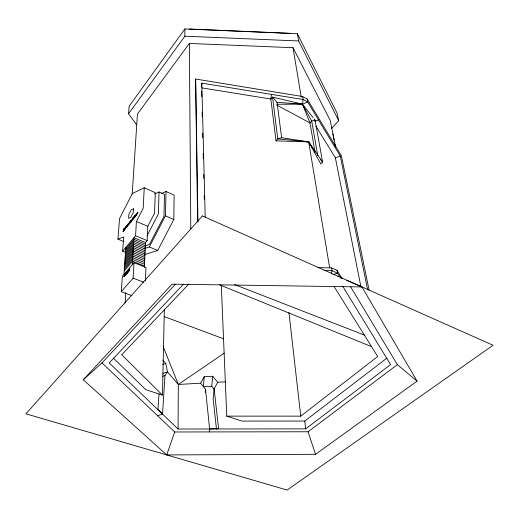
<?xml version="1.0" encoding="UTF-8"?>
<svg xmlns="http://www.w3.org/2000/svg" width="519" height="519" viewBox="0 0 519 519"><rect width="100%" height="100%" fill="white"/><g stroke="black" fill="none" stroke-linecap="round" stroke-linejoin="round"><path stroke-width="0.78" d="M342.637 286.112L390.599 364.61L305.672 428.869L178.056 429.031L178.328 384.456L163.29 346.893M144.49 254.693L157.711 250.437L173.82 219.485L174.131 195.144L166.015 191.492L161.604 193.49M126.364 226.66L126.24 226.167L125.695 226.881L125.592 228.555L126.351 226.848M144.743 248.51L149.31 246.973L165.451 215.846L166.015 191.492M113.33 358.078L145.787 389.659L162.466 395.115L164.341 309.311M145.048 246L149.414 244.501L163.959 216.436L164.51 194.411L159.054 191.965L158.353 214.003L147.059 235.834M145.391 280.571L145.969 267.486L134.012 262.711L122.361 276.264L121.277 291.672L131.826 295.674M144.36 267.35L145.495 242.522L147.149 240.582L147.779 226.297L154.552 213.179L155.298 192.705L144.237 187.761L132.326 193.548L119.545 218.577L117.923 239.136L123.859 241.569M369.087 289.991L341.385 155.83L307.164 99.032L302.655 96.54L195.631 79.024L197.622 221.944M144.237 187.761L143.199 208.255L136.406 221.47L135.576 235.769L122.666 251.222L125.533 252.383L133.636 242.665L145.275 247.44M201.638 86.271L201.813 83.15L303.154 99.505L307.683 102.003L340.243 156.018L367.66 289.823M125.287 255.653L133.448 245.967L133.636 242.665M121.277 291.672L133.117 278.132L134.012 262.711M132.326 264.677L133.941 237.734L145.495 242.522M135.2 216.352C135.926 211.804 137.094 216.391 135.206 216.28M157.549 415.674L162.538 414.13L164.977 375.555L167.501 371.915L165.743 363.41L162.888 360.076M125.098 303.083L125.786 292.58M132.215 194.035L137.438 114.07L189.357 43.453L293.008 47.709L330.22 120.447L335.423 146.326M124.002 274.356L125.851 247.414M159.022 393.889L157.977 409.173L162.538 414.13M122.666 251.222L123.697 236.917L117.923 239.136M136.633 124.813L128.556 113.778L129.147 106.213L184.881 28.934L297.368 33.722L337.123 113.265L338.712 120.726L331.505 128.368M225.518 381.841L217.682 382.276L212.719 376.281L204.214 376.742L203.383 386.726L211.765 386.259L214.211 389.237M205.252 392.358L205.511 389.308L200.568 383.223L178.328 384.456L167.501 371.915L162.998 373.382M211.765 386.259L212.719 376.281M209.332 431.925L209.618 428.986L205.511 389.308M217.682 382.276L214.12 388.822L213.14 398.735L216.501 429.278M271.45 94.387L270.853 99.038L275.998 140.883L308.688 141.882L322.604 162.032L320.781 163.92L308.688 141.882L281.635 137.717L277.782 138.891L275.998 140.883M331.291 273.837L332.03 270.691L331.557 267.882L317.836 267.655M166.722 454.916L174.715 431.977L101.984 362.898L83.28 379.772L166.722 454.916L315.52 454.313L417.081 381.141L361.964 286.936L346.757 280.364M133.539 218.947C134.486 215.268 131.547 219.083 133.389 219.18M134.966 217.202C135.894 213.549 132.955 217.344 134.81 217.435M200.568 383.223L204.214 376.742M130.626 222.32C130.561 224.013 132.111 219.362 131.424 219.738C130.36 225.077 131.437 216.293 130.632 222.314M128.556 113.778L184.887 36.2L184.881 28.934M123.133 231.727C124.417 230.215 123.593 225.655 123.133 231.734M125.741 249.049L133.844 239.369L145.424 244.151M125.624 250.69L133.746 241.011L145.346 245.792M125.397 253.992L133.539 244.319L145.197 249.088M125.17 257.32L133.344 247.634L145.041 252.409M125.053 258.994L133.247 249.308L144.97 254.083M124.943 260.674L133.149 250.988L144.892 255.763M124.826 262.361L133.046 252.675L144.814 257.443M124.709 264.054L132.942 254.368L144.736 259.137M124.592 265.754L132.845 256.068L144.658 260.836M124.476 267.46L132.741 257.781L144.58 262.536M124.359 269.173L132.637 259.494L144.503 264.249M281.635 137.717L277.003 102.34L272.527 97.079L270.853 99.038L201.554 87.828M124.236 270.892L132.533 261.213L144.425 265.968M83.28 379.772L172.049 284.165L361.964 286.936M101.984 362.898L175.253 284.328M183.428 284.178L109.211 362.943L178.056 429.031M188.968 283.893L121.725 354.775L162.466 395.115M221.321 285.327L226.751 416.134L300.754 416.147L377.696 356.521L334.009 286.404M226.751 416.134L241.873 421.078L304.75 421.058L386.966 358.078M174.715 431.977L308.059 431.769L397.379 364.649L417.081 381.141M178.328 384.456L224.247 353.128M154.668 193.976L159.054 191.965M314.806 121.375L318.478 119.915M315.876 126.104L335.378 157.873L340.243 156.018M333.133 274.661L337.551 273.156L339.634 276.588M162.752 364.396L165.743 363.41M162.707 376.294L164.977 375.555M320.528 159.586L322.604 162.032L315.046 120.097L311.705 121.063L309.992 122.938L315.027 152.112M209.618 428.986L218.564 428.422L214.12 388.822M276.912 104.28L302.402 104.144L307.683 102.003L307.164 99.032M323.953 270.555L332.03 270.691L337.551 273.156L337.058 270.354L331.557 267.882M337.908 276.445L340.334 276.484L341.593 278.554M184.887 36.2L298.646 40.956L338.712 120.726M189.24 29.025L290.614 33.346M277.003 102.34L302.402 104.144L313.1 117.644M305.483 141.635L308.688 141.882L314.988 151.866M309.337 143.322L308.688 141.882L277.782 138.891L272.527 97.079M296.881 103.249L302.402 104.144L304.089 106.882M273.312 97.267L302.402 104.144L311.705 121.063L317.79 155.739M164.186 316.571L223.54 338.797M234.569 284.561L364.948 335.313M133.117 278.132L143.854 282.323M219.582 284.788L371.591 346.666M133.448 245.967L145.119 250.748M149.31 246.973L157.711 250.437M135.576 235.769L147.149 240.582M136.406 221.47L147.779 226.297M165.451 215.846L173.82 219.485M276.731 105.052L309.992 122.938L302.402 104.144L303.154 99.505L302.655 96.54M314.073 118.87L315.046 120.097M337.058 270.354L342.112 278.612M350.487 286.579L397.379 364.649M308.059 431.769L315.52 454.313M332.874 133.863L334.1 139.955M335.027 144.587L335.501 146.935M335.378 157.873L360.939 286.975M297.368 33.722L298.646 40.956M340.334 276.484L340.6 277.983M293.008 47.709L301.247 97.176M308.688 141.882L329.662 267.83M304.75 421.058L305.672 428.869M288.94 312.483L300.754 416.147M201.813 83.15L205.213 217.305M201.632 91.065L201.774 96.722M202.157 112.091L202.274 116.944M202.676 133.117L202.799 137.97M203.176 153.339L203.299 158.191M203.701 174.365L203.798 178.406M204.22 195.391L204.324 199.432M195.631 79.024L197.986 222.041M189.357 43.453L190.784 228.814M123.866 276.666C125.358 277.036 125.501 271.599 123.866 276.666M126.824 225.493C127.564 224.468 125.553 231 126.824 225.493M129.873 221.957C129.354 226.394 127.551 223.598 129.873 221.957M125.053 228.12C124.677 232.201 126.831 224.506 124.067 228.795C123.892 232.317 124.035 230.384 125.053 228.12M137.872 212.213C137.879 215.346 135.595 214.373 137.872 212.213M127.077 226.933C127.946 227.186 128.524 222.417 127.291 224.883C126.428 226.861 128.083 225.726 127.077 226.887M137.541 212.777L137.36 213.166L137.541 212.777M134.817 216.118L134.635 216.501L134.817 216.118M128.874 223.241C128.848 226.388 126.655 225.382 128.874 223.241M133.389 217.863L133.208 218.246L133.389 217.863M136.134 215.528C137.159 215.593 136.808 211.207 136.218 214.561A1.369 0.441 -66.4 0 0 136.432 214.697L136.134 215.528M128.55 223.793L128.368 224.176L128.55 223.793M126.046 226.861L125.864 227.244L126.046 226.861M132.124 220.452L132.773 218.097L132.124 220.452M127.402 225.512L127.57 224.961L127.402 225.512M129.925 222.554C130.353 225.168 130.879 217.422 129.925 222.554M129.705 270.457L128.634 271.216L129.789 268.823L129.017 270.607L129.705 270.457M128.498 271.852L127.434 272.605L128.589 270.217L127.817 271.995L128.498 271.852M127.304 273.241L126.24 273.993L127.389 271.606L126.623 273.383L127.304 273.241M126.111 274.622L125.053 275.368L126.201 272.988L125.436 274.759L126.111 274.622M135.556 215.709C135.524 216.864 135.913 214.762 135.556 215.709M134.246 215.93L133.746 218.713L134.246 215.93M133.461 208.8L133.227 212.608L130.769 217.396L128.582 218.33L128.842 214.522L131.268 209.78L133.461 208.8M202.404 215.917L25.95 413.831L287.124 490.066L493.05 345.271L202.404 215.917"/></g></svg>
